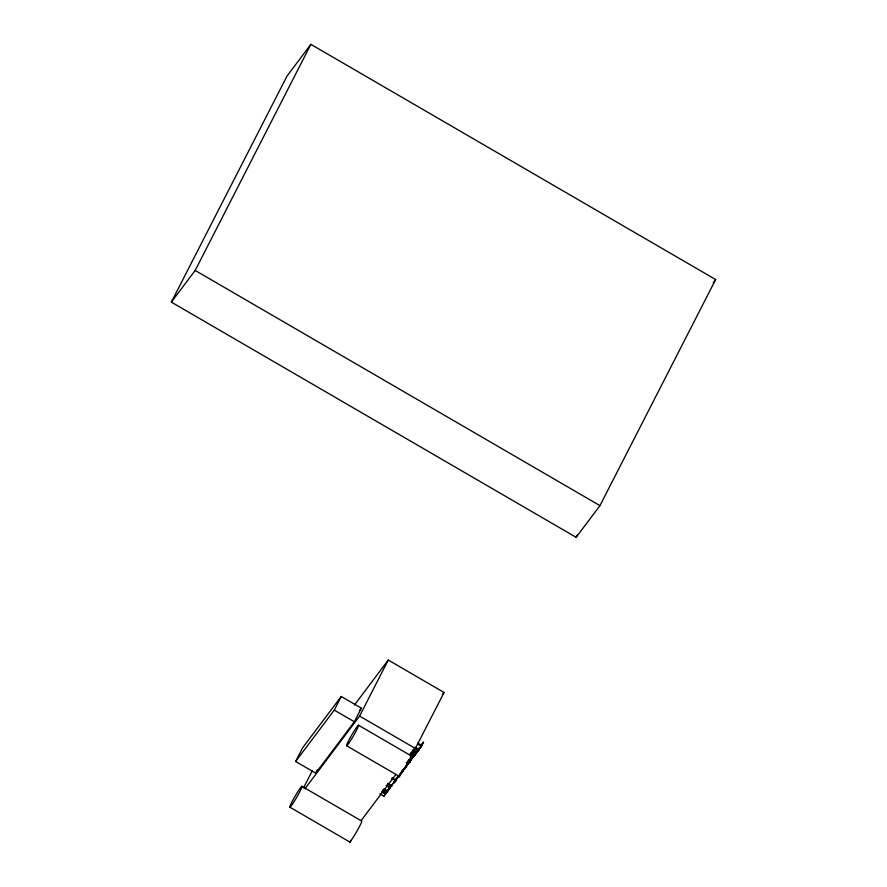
<?xml version="1.0" encoding="UTF-8"?>
<svg xmlns="http://www.w3.org/2000/svg" width="887" height="887" viewBox="0 0 887 887"><rect width="100%" height="100%" fill="white"/><g stroke="black" fill="none" stroke-linecap="round" stroke-linejoin="round"><path stroke-width="1.33" d="M416.557 752.398L414.528 755.624L410.481 753.274M416.646 751.555L414.528 755.624M398.917 775.748L398.795 776.369L399.35 775.593M403.219 769.983L400.902 773.73L402.654 770.348M404.727 767.865L405.426 767.1L404.428 769.062L406.357 765.492M398.784 776.291L398.928 775.948A11.886 0.954 -59.8 0 0 406.146 765.725A11.886 0.954 -59.8 0 0 410.326 756.046M391.378 785.383L388.75 789.885L389.526 788.088M407.754 761.234L409.772 762.41L412.544 757.298M414.14 748.872L418.187 751.222L421.591 744.969M398.518 776.557L399.283 775.826M411.878 758.795L413.298 756.267M409.772 762.41L411.124 759.327M418.187 751.222L421.27 745.402M410.614 755.025L413.652 756.788L415.304 753.34M408.818 762.299L407.1 765.215L408.175 763.031M398.108 776.535L394.881 782.134L396.212 780.183L392.165 777.832M386.71 791.725L383.938 796.227L379.891 793.876M396.123 779.318L396.467 778.453L395.968 779.019M420.715 746.965L421.902 745.435L417.832 743.118M389.581 788.166L389.138 789.197L390.723 786.181M408.974 762.221L405.913 767.477L408.242 762.72M412.056 758.44L413.287 756.156M171.346 302.123L287.044 76.038L310.871 44.35L715.654 279.538L599.956 505.634L576.129 537.311L171.346 302.123L195.173 270.435L310.871 44.35M295.626 761.478L302.6 747.852L341.24 696.472L361.331 708.148L354.356 721.774L315.717 773.154L295.626 761.478L334.266 710.099L341.24 696.472M303.498 787.933L312.224 770.892M315.717 773.154L317.457 769.739M304.94 788.743L359.601 716.064L388.262 660.05L444.043 692.47L415.382 748.473L410.659 754.748M349.921 842.65L351.075 840.41M383.938 796.227L385.989 792.967M381.576 791.703L385.623 794.053L387.586 790.45M382.596 790.35L386.643 792.701L388.107 789.696M386.643 792.701L388.694 788.92M383.616 789.009L387.652 791.348L389.471 788M386.155 785.627L390.202 787.966L392.93 783.52M387.575 783.742L391.61 786.093L394.083 781.469M396.622 778.553L395.203 781.325L396.212 780.183M401.079 773.12L399.627 775.426L400.935 773.209M401.623 771.524L401.345 772.078L401.9 771.335M399.217 777.112L400.425 774.739M402.687 770.116L402.199 770.936M404.638 767.732L402.953 771.014M408.951 762.465L408.031 764.261L406.301 762.687M411.668 751.699L415.715 754.05L417.699 750.358M412.388 750.735L416.435 753.085L417.788 750.624M422.323 743.661L421.902 744.492L422.423 743.672M422.556 743.306C426.902 737.297 415.504 755.159 421.902 745.435M576.129 537.311L577.393 534.85M394.981 780.771L394.172 782.522L395.591 780.183M385.302 793.71L385.934 792.579M409.75 761.6L409.406 762.221M387.153 791.082L387.83 789.896M394.804 780.948L393.773 783.21L395.646 780.238M409.894 761.501L408.585 763.496L406.523 762.277M389.958 787.456L390.59 786.37L389.781 787.623M399.605 774.628L399.937 774.029M399.671 775.038L400.203 774.041L399.527 775.426M410.881 760.148L413.187 756.145M413.652 756.788L415.936 752.819M420.693 746.799L421.591 745.335M388.661 788.842L388.096 789.474M418.187 749.703L418.542 749.083M417.988 750.746L417.234 751.721M385.823 792.634L384.747 794.608L386.466 791.847M397.742 776.679L397.21 777.389M397.154 777.699L397.842 776.768L396.123 779.839M403.197 769.461L403.707 768.73M390.735 786.004L391.134 785.438M421.902 744.869L423.121 742.752L422.667 743.306M403.219 769.572L403.807 768.852M354.467 704.988L388.262 660.05M359.69 710.332L361.331 708.148M713.192 282.82L715.654 279.538M442.391 694.654L444.043 692.47M361.364 820.298L395.868 774.418M385.623 794.053L382.896 791.891M387.652 791.348L384.925 789.186M390.202 787.966L386.477 785.195M391.61 786.093L387.885 783.321M415.715 754.05L412.987 751.888M416.435 753.085L412.699 750.335M418.065 750.092L418.753 749.338L417.001 752.309L412.91 749.914M419.229 748.074L419.684 747.53L419.141 748.406M195.173 270.435L599.956 505.634M417.411 743.96L421.458 746.311M414.983 747.231L419.03 749.582M359.601 716.064L415.382 748.473M414.462 748.44L418.509 750.79M410.881 752.741L414.928 755.092M334.266 710.099L354.356 721.774M409.872 754.083L413.919 756.434M358.459 725.2L410.836 755.646M408.597 759.582L410.614 760.758M408.075 760.802L410.104 761.977M346.64 745.779L399.028 776.225M391.81 778.531L395.857 780.87M382.896 789.951L386.943 792.302M301.902 786.314L361.641 821.018A12.074 0.965 -59.8 0 1 356.086 832.627A12.074 0.965 -59.8 0 1 349.533 841.619M289.905 807.203L349.644 841.918M402.787 770.703L401.7 772.366L402.787 770.703M292.533 803.999A12.074 0.965 -59.8 0 0 302.012 786.614A12.074 0.965 -59.8 0 0 293.153 799.664A12.074 0.965 -59.8 0 0 292.533 803.999M349.234 742.619A11.886 0.954 -59.8 0 0 358.57 725.499A11.886 0.954 -59.8 0 0 349.844 738.361A11.886 0.954 -59.8 0 0 349.234 742.619"/></g></svg>
